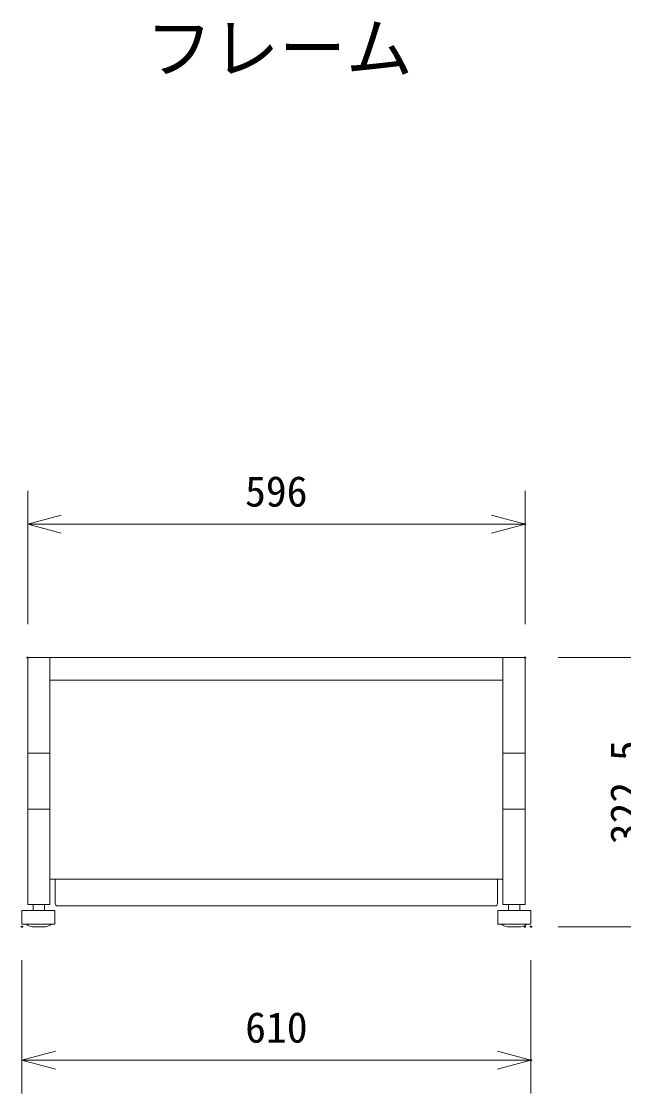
# Model space of a CAD drawing. Units: millimetres, scale not verified. Extents: x -63 to 62, y -57 to 57.
# Drawn here: x -43 to -6.9, y -7.3 to 56.9 of the extents above; entities that cross this region are included whole.
import ezdxf
from ezdxf.enums import TextEntityAlignment as Align

# ---------------------------------------------------------------- set-up
doc = ezdxf.new("R2010")
doc.units = ezdxf.units.MM
doc.header["$LTSCALE"] = 0.125
doc.header["$PDMODE"] = 32
doc.header["$PDSIZE"] = 0.0625
for name, color, linetype, lineweight in [('0-0_0', 7, 'Continuous', 9), ('0-5_S1', 7, 'Continuous', 18), ('0-6_SUNPO', 7, 'Continuous', 9)]:
    doc.layers.add(name, color=color, linetype=linetype, lineweight=lineweight)
doc.layers.add('0-2_MOJI1', color=7, linetype='Continuous')
doc.layers.add('0-7_Defpoints', color=7, linetype='Continuous')
doc.styles.add('ＭＳ ゴシック', font='')
doc.styles.get('ＭＳ ゴシック').set_extended_font_data('MS Gothic')

# ---------------------------------------------------------------- blocks, each defined once
blk = doc.blocks.new('_OPEN30')
at = {"layer": '0-0_0'}
blk.add_line((0, 0), (-1, 0), dxfattribs=at)
blk.add_lwpolyline([(-1, 0.26795), (0, 0), (-1, -0.26795)], dxfattribs=at)
blk = doc.blocks.new('D10')
at = {"layer": '0-6_SUNPO'}
for p, q in [((-41.1341, 1.4996), (-41.1341, -6.5004)), ((-10.6341, 1.4996), (-10.6341, -6.5004)), ((-39.1341, -4.5004), (-12.6341, -4.5004))]:
    blk.add_line(p, q, dxfattribs=at)
at = {"layer": '0-7_Defpoints'}
for p in [(-41.1341, 3.4996), (-10.6341, 3.4996), (-10.6341, -4.5004)]:
    blk.add_point(p, dxfattribs=at)
at = {"layer": '0-6_SUNPO', "xscale": 2, "yscale": 2, "rotation": 180}
blk.add_blockref('_OPEN30', (-41.1341, -4.5004), dxfattribs=at)
at = {"layer": '0-6_SUNPO', "xscale": 2, "yscale": 2}
blk.add_blockref('_OPEN30', (-10.6341, -4.5004), dxfattribs=at)
at = {"layer": '0-6_SUNPO', "style": 'ＭＳ ゴシック'}
blk.add_text('610', height=1.833, dxfattribs=at).set_placement((-27.7591, -4.0004), align=Align.BOTTOM_LEFT)
blk = doc.blocks.new('D9')
at = {"layer": '0-6_SUNPO'}
for p, q in [((-9.0042, 19.6246), (-1.0042, 19.6246)), ((-3.0042, 5.4996), (-3.0042, 17.6246)), ((-9.0042, 3.4996), (-1.0042, 3.4996))]:
    blk.add_line(p, q, dxfattribs=at)
at = {"layer": '0-7_Defpoints'}
for p in [(-11.0042, 19.6246), (-3.0042, 19.6246), (-11.0042, 3.4996)]:
    blk.add_point(p, dxfattribs=at)
at = {"layer": '0-6_SUNPO', "xscale": 2, "yscale": 2}
for p, rotation in [((-3.0042, 19.6246), 90), ((-3.0042, 3.4996), 270)]:
    blk.add_blockref('_OPEN30', p, dxfattribs=dict(at, rotation=rotation))
at = {"layer": '0-6_SUNPO', "style": 'ＭＳ ゴシック'}
blk.add_text('322.5', height=1.833, rotation=90, dxfattribs=at).set_placement((-3.5042, 8.4371), align=Align.BOTTOM_LEFT)
blk = doc.blocks.new('D7')
at = {"layer": '0-6_SUNPO'}
for p, q in [((-40.7921, 21.6246), (-40.7921, 29.6246)), ((-10.9921, 21.6246), (-10.9921, 29.6246)), ((-38.7921, 27.6246), (-12.9921, 27.6246))]:
    blk.add_line(p, q, dxfattribs=at)
at = {"layer": '0-7_Defpoints'}
for p in [(-10.9921, 27.6246), (-40.7921, 19.6246), (-10.9921, 19.6246)]:
    blk.add_point(p, dxfattribs=at)
at = {"layer": '0-6_SUNPO', "xscale": 2, "yscale": 2, "rotation": 180}
blk.add_blockref('_OPEN30', (-40.7921, 27.6246), dxfattribs=at)
at = {"layer": '0-6_SUNPO', "xscale": 2, "yscale": 2}
blk.add_blockref('_OPEN30', (-10.9921, 27.6246), dxfattribs=at)
at = {"layer": '0-6_SUNPO', "style": 'ＭＳ ゴシック'}
blk.add_text('596', height=1.833, dxfattribs=at).set_placement((-27.7671, 28.1246), align=Align.BOTTOM_LEFT)

msp = doc.modelspace()

# ---------------------------------------------------------------- linework, layer by layer
at = {"layer": '0-5_S1'}
for p, q in [((-42.591, 18.7933), (-12.791, 18.7933)), ((-42.591, 3.9977), (-42.591, 18.7933)), ((-41.2608, 3.9977), (-41.2608, 18.7933)), ((-12.791, 3.9977), (-12.791, 18.7933)), ((-41.2608, 17.4374), (-14.1212, 17.4374)), ((-42.591, 13.0662), (-41.2608, 13.0662)), ((-12.791, 13.0662), (-14.1212, 13.0662)), ((-42.591, 9.704), (-41.2608, 9.704)), ((-12.791, 9.704), (-14.1212, 9.704)), ((-41.2608, 5.5166), (-14.1212, 5.5166)), ((-40.9419, 4.0457), (-40.9419, 5.5166)), ((-14.4402, 4.0457), (-14.4402, 5.5166)), ((-42.591, 3.9977), (-41.2608, 3.9977)), ((-42.2684, 3.9977), (-42.2684, 3.6451)), ((-41.5852, 3.9977), (-41.5852, 3.6451)), ((-40.8058, 3.9097), (-14.5762, 3.9097)), ((-13.7807, 3.9977), (-13.7807, 3.6451)), ((-13.0975, 3.9977), (-13.0975, 3.6451)), ((-14.4092, 3.6451), (-12.433, 3.6451)), ((-14.4092, 2.8268), (-14.4092, 3.6451)), ((-12.433, 3.6451), (-12.433, 2.8268)), ((-42.3235, 2.6683), (-41.5301, 2.6683)), ((-12.433, 2.8268), (-14.4092, 2.8268)), ((-13.0424, 2.6683), (-13.8358, 2.6683))]:
    msp.add_line(p, q, dxfattribs=at)
msp.add_lwpolyline([(-12.791, 3.9977), (-14.1212, 3.9977), (-14.1212, 18.7933)], dxfattribs=at)
msp.add_lwpolyline([(-42.933, 2.8268), (-40.9567, 2.8268), (-40.9567, 3.6451), (-42.933, 3.6451)], close=True, dxfattribs=at)
for centre, radius, start, end in [((-40.8058, 4.0457), 0.1361, 180, 270), ((-14.5762, 4.0457), 0.1361, 270, 0), ((-42.2504, 3.3475), 0.6832, 229.66385, 263.85052), ((-41.6033, 3.3475), 0.6832, 276.14948, 310.33615), ((-13.7627, 3.3475), 0.6832, 229.66385, 263.85052), ((-13.1156, 3.3475), 0.6832, 276.14948, 310.33615)]:
    msp.add_arc(centre, radius, start, end, dxfattribs=at)

# ---------------------------------------------------------------- block references
at = {"layer": '0-6_SUNPO'}
for name in ['D7', 'D9', 'D10']:
    msp.add_blockref(name, (-1.7989, -0.8313), dxfattribs=at)

# ---------------------------------------------------------------- texts
at = {"layer": '0-2_MOJI1', "style": 'ＭＳ ゴシック'}
msp.add_text('フレーム', height=2.933, dxfattribs=at).set_placement((-35.5209, 52.9749), align=Align.BOTTOM_LEFT)

doc.saveas('drawing.dxf')
